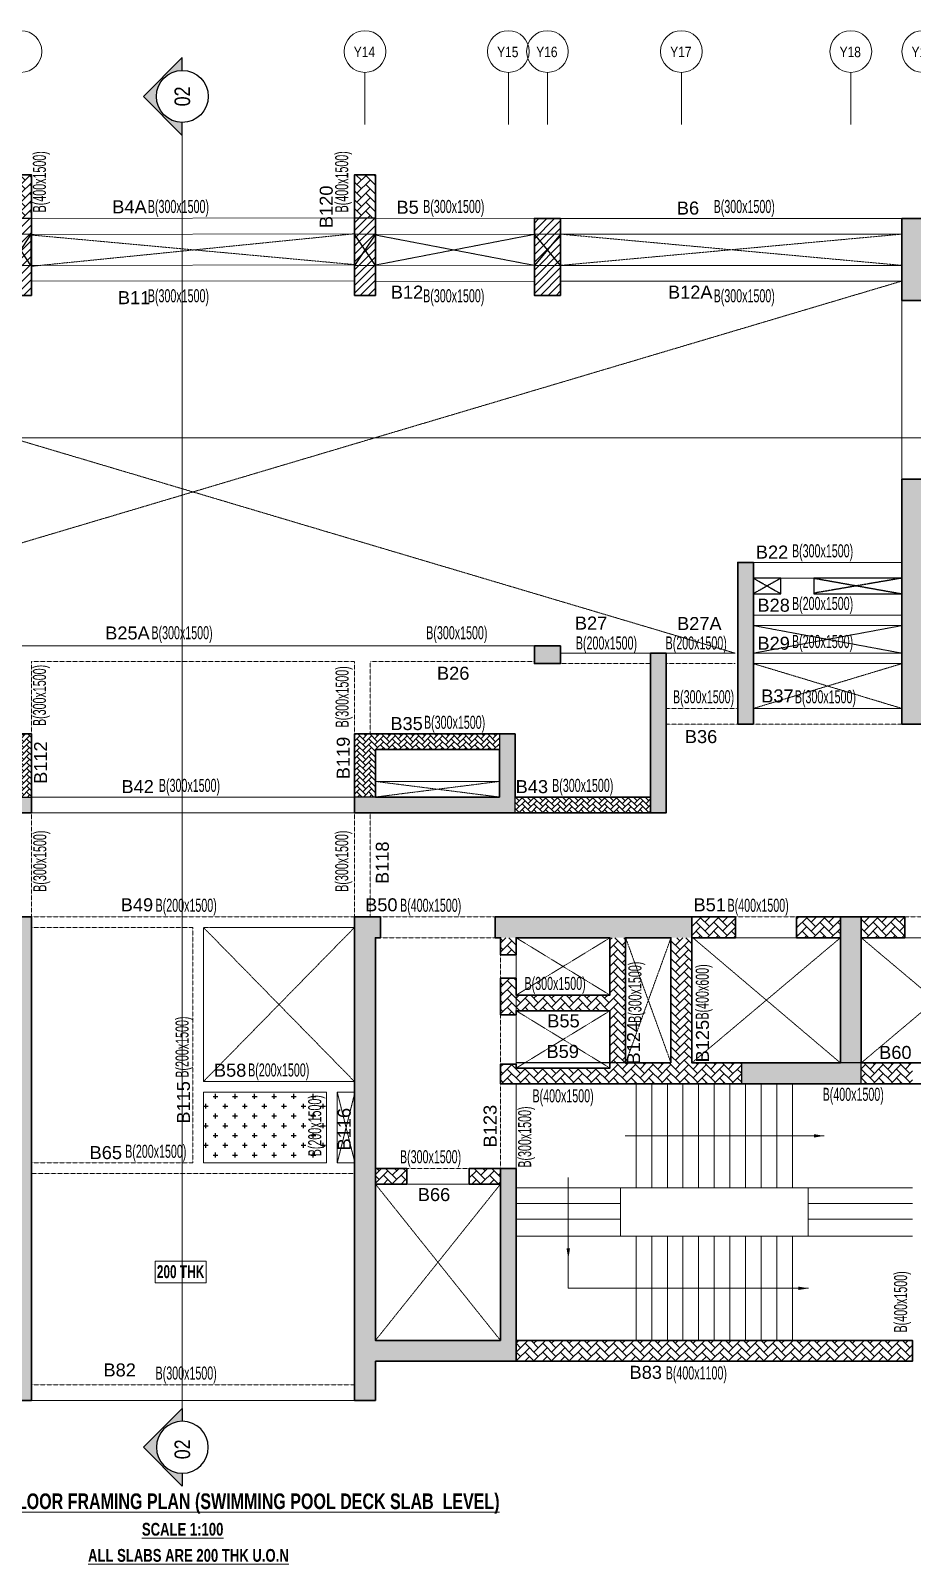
# Model space of a CAD drawing. Header units: millimetres. Extents: x 369 to 69813, y 228 to 29651.
# Drawn here: x 28383 to 45296, y 228 to 29651 of the extents above; entities that cross this region are included whole.
import ezdxf
from ezdxf.enums import TextEntityAlignment as Align

# ---------------------------------------------------------------- set-up
doc = ezdxf.new("R2010")
doc.units = ezdxf.units.MM
for name, pattern in [('ACAD_ISO04W100', [30, 24, -3, 0, -3]), ('Grid Line', [2222.5, 1270, -317.5, 317.5, -317.5]), ('HIDDEN', [0.375, 0.25, -0.125])]:
    doc.linetypes.add(name, pattern=pattern)
for name, color, linetype, lineweight in [('A-ANNO-DIMS', 8, 'Continuous', 15), ('A-ANNO-TAGS-SECT', 4, 'ACAD_ISO04W100', 25), ('A-DETL-MISC', 35, 'Continuous', 15), ('A-FLOR-IDEN', 11, 'Continuous', 9), ('A-GRIDS', 8, 'Continuous', 9), ('A-HIDD-ABVE', 8, 'HIDDEN', 20), ('G-ANNO-TEXT', 231, 'Continuous', 9), ('S-BEAM', 7, 'Continuous', 18), ('S-BEAM-IDEN', 2, 'Continuous', 9), ('S-COL HATCH', 9, 'Continuous', 0), ('S-COLS', 5, 'Continuous', 35), ('S-GRIDS', 8, 'Continuous', 9), ('S-WALL', 4, 'Continuous', 18)]:
    doc.layers.add(name, color=color, linetype=linetype, lineweight=lineweight)
for name, color, linetype in [('Beam Nos', 7, 'Continuous'), ('CUTOUT', 4, 'Continuous'), ('ENV', 6, 'Continuous'), ('SECTION LINE', 4, 'Continuous'), ('SUNK SLAB', 8, 'Continuous')]:
    doc.layers.add(name, color=color, linetype=linetype)
doc.styles.add('Arial Narrow', font='ARIALN.TTF', dxfattribs={"height": 400})
doc.styles.add('Dim.s & Anno.(Misc.)', font='ARIALN.TTF')
doc.styles.add('SC-BBS1', font='SansSerif')
doc.styles.add('Swis721 LtCn BT', font='swisscl.ttf', dxfattribs={"width": 0.9, "height": 233.355162})
doc.styles.add('Swis721 LtCn BT_2', font='swisscl.ttf', dxfattribs={"height": 244.992296})
doc.styles.add('Swis721 LtCn BT_B', font='', dxfattribs={"width": 0.9, "height": 246.918336})
doc.styles.get('Swis721 LtCn BT_B').set_extended_font_data('Swis721 LtCn BT', bold=True)
doc.dimstyles.new('A-GFC-100', dxfattribs={"dimscale": 100, "dimtxt": 1.75, "dimasz": 1.5, "dimexe": 1.5, "dimexo": 0, "dimgap": 1, "dimtad": 1, "dimdsep": 46, "dimtxsty": 'Dim.s & Anno.(Misc.)', "dimblk": 'ARCHTICK', "dimcen": 0, "dimdle": 1.5, "dimclrd": 256, "dimclre": 8, "dimclrt": 6, "dimazin": 2, "dimtfac": 1, "dimtix": 1, "dimtmove": 2, "dimatfit": 3, "dimfxl": 1, "dimtolj": 1, "dimlwd": -1, "dimlwe": 9, "dimarcsym": 0})
pattern_1 = [(45, (-31789576.34, 20738932.61), (0, 169.7056275), [360, -120]), (135, (-31789491.49, 20739017.46), (1e-14, 169.7056275), [360, -120])]
pattern_2 = [(45, (-31789576.34, 20738932.61), (0, 113.13708499), [240, -80]), (135, (-31789519.77, 20738989.18), (9e-15, 113.13708499), [240, -80])]
pattern_3 = [(45, (-31789576.35, 20548688.32), (-75.1300955, 75.1300955), [])]
pattern_4 = [(45, (-31606066.84, 20756004.4), (0, 169.7056275), [360, -120]), (135, (-31605981.99, 20756089.26), (1e-14, 169.7056275), [360, -120])]

# ---------------------------------------------------------------- blocks, each defined once
blk = doc.blocks.new('_ARCHTICK')
at = {"color": 0, "linetype": 'ByBlock', "const_width": 0.15}
blk.add_lwpolyline([(-0.5, -0.5), (0.5, 0.5)], dxfattribs=at)
blk = doc.blocks.new('*U11')
blk.add_hatch(color=256).paths.add_polyline_path([(5, 0), (7.5, 0), (0, 7.5), (-7.5, 0), (-5, 0, -0.414214), (0, 5, -0.414214)])
at = {"lineweight": 20, "ltscale": 50}
blk.add_line((-5, 0), (-397.5, 0), dxfattribs=at)
at = {"linetype": 'Continuous'}
blk.add_lwpolyline([(5, 0), (7.5, 0), (0, 7.5), (-7.5, 0), (-5, 0)], dxfattribs=at)
blk.add_circle((0, 0), 5, dxfattribs=at)
at = {"color": 7, "style": 'Dim.s & Anno.(Misc.)'}
blk.add_attdef('SECTION-LETTER', text='', height=3, dxfattribs=at).set_placement((0, 0), align=Align.MIDDLE_CENTER)
blk = doc.blocks.new('*U12')
blk.add_hatch(color=256).paths.add_polyline_path([(5, 0), (7.5, 0), (0, 7.5), (-7.5, 0), (-5, 0, -0.414214), (0, 5, -0.414214)])
at = {"lineweight": 20, "ltscale": 50}
blk.add_line((-5, 0), (-97.37, 0), dxfattribs=at)
at = {"linetype": 'Continuous'}
blk.add_lwpolyline([(5, 0), (7.5, 0), (0, 7.5), (-7.5, 0), (-5, 0)], dxfattribs=at)
blk.add_circle((0, 0), 5, dxfattribs=at)
at = {"color": 7, "style": 'Dim.s & Anno.(Misc.)'}
blk.add_attdef('SECTION-LETTER', text='', height=3, dxfattribs=at).set_placement((0, 0), align=Align.MIDDLE_CENTER)
blk = doc.blocks.new('*U10')
blk.add_hatch(color=256).paths.add_polyline_path([(5, 0), (7.5, 0), (0, 7.5), (-7.5, 0), (-5, 0, -0.414214), (0, 5, -0.414214)])
at = {"lineweight": 20, "ltscale": 50}
blk.add_line((-5, 0), (-225.54, 0), dxfattribs=at)
at = {"linetype": 'Continuous'}
blk.add_lwpolyline([(5, 0), (7.5, 0), (0, 7.5), (-7.5, 0), (-5, 0)], dxfattribs=at)
blk.add_circle((0, 0), 5, dxfattribs=at)
at = {"color": 7, "style": 'Dim.s & Anno.(Misc.)'}
blk.add_attdef('SECTION-LETTER', text='', height=3, dxfattribs=at).set_placement((0, 0), align=Align.MIDDLE_CENTER)
blk = doc.blocks.new('Grid - Type 1 Structural-6743905-11TH FLOOR LVL')
at = {"layer": 'A-GRIDS'}
blk.add_circle((0, 0), 4, dxfattribs=at)
blk = doc.blocks.new('A$Cf2260b48')
at = {"layer": 'S-GRIDS', "linetype": 'Grid Line'}
for p, q in [((22055, 18003), (22055, 19003)), ((24805, 18003), (24805, 19003)), ((25555, 18003), (25555, 19003)), ((28125, 18003), (28125, 19003)), ((31375, 18003), (31375, 19003))]:
    blk.add_line(p, q, dxfattribs=at)
at = {"layer": 'A-GRIDS', "xscale": 99.99999999999991, "yscale": 99.99999999999991, "zscale": 99.99999999999991}
for p in [(15455, 19403), (22055, 19403), (24805, 19403), (25555, 19403), (28125, 19403), (31375, 19403), (32755, 19403)]:
    blk.add_blockref('Grid - Type 1 Structural-6743905-11TH FLOOR LVL', p, dxfattribs=at)
at = {"layer": 'A-GRIDS', "lineweight": 18, "char_height": 200, "width": 513.08, "attachment_point": 1, "style": 'Arial Narrow'}
for s, insert in [('Y14', (21840, 19495)), ('Y15', (24590, 19495)), ('Y16', (25340, 19495)), ('Y17', (27910, 19495)), ('Y18', (31160, 19495)), ('Y19', (32540, 19495))]:
    blk.add_mtext(s, dxfattribs=dict(at, insert=insert))
blk = doc.blocks.new('A$Cfa8a0a46')
at = {"layer": 'CUTOUT', "color": 8, "linetype": 'HIDDEN'}
for p, q in [((34180, 3100), (34710, 2800)), ((34710, 3100), (34180, 2800)), ((35340, 3100), (37030, 2800)), ((37030, 3100), (35340, 2811))]:
    blk.add_line(p, q, dxfattribs=at)
at = {"layer": 'CUTOUT'}
for points in [[(34710, 3100), (34180, 3100), (34180, 2800), (34710, 2800)], [(37030, 3100), (35340, 3100), (35340, 2800), (37030, 2800)]]:
    blk.add_lwpolyline(points, close=True, dxfattribs=at)

msp = doc.modelspace()

# ---------------------------------------------------------------- hatches: boundary and pattern name
at = {"layer": 'S-COL HATCH'}
h = msp.add_hatch(dxfattribs=at)
h.set_pattern_fill('AR-HBONE', color=256, scale=30)
h.set_pattern_definition(pattern_1)
h.paths.add_polyline_path([(28396, 26888), (27996, 26888), (27996, 26054), (27996, 26054), (28396, 26054)])
h = msp.add_hatch(dxfattribs=at)
h.set_pattern_fill('AR-HBONE', color=256, scale=30)
h.set_pattern_definition(pattern_1)
h.paths.add_polyline_path([(34596, 26888), (34996, 26888), (34996, 26054), (34996, 26054), (34596, 26054)])
at = {"layer": 'S-COL HATCH', "transparency": 33554687}
h = msp.add_hatch(color=256, dxfattribs=at)
h.dxf.hatch_style = 1
h.paths.add_polyline_path([(45596, 26048), (45096, 26048), (45096, 24473), (45596, 24473)])
h = msp.add_hatch(color=256, dxfattribs=at)
h.dxf.hatch_style = 1
h.paths.add_polyline_path([(45096, 21048), (45596, 21048), (45596, 16348), (45096, 16348)])
h = msp.add_hatch(color=256, dxfattribs=at)
h.dxf.hatch_style = 1
h.paths.add_polyline_path([(42246, 19448), (41946, 19448), (41946, 16348), (42246, 16348)])
h = msp.add_hatch(color=256, dxfattribs=at)
h.dxf.hatch_style = 1
h.paths.add_polyline_path([(38546, 17848), (38046, 17848), (38046, 17508), (38546, 17508)])
h = msp.add_hatch(color=256, dxfattribs=at)
h.dxf.hatch_style = 1
h.paths.add_polyline_path([(40276, 17708), (40576, 17708), (40576, 14648), (40276, 14648), (40276, 14948)])
h = msp.add_hatch(color=256, dxfattribs=at)
h.dxf.hatch_style = 1
h.paths.add_polyline_path([(25316, 16158), (25616, 16158), (25616, 14948), (28396, 14948), (28396, 14648), (25316, 14648)])
at = {"layer": 'S-COL HATCH'}
h = msp.add_hatch(dxfattribs=at)
h.set_pattern_fill('AR-HBONE', color=256, scale=20)
h.set_pattern_definition(pattern_2)
h.paths.add_polyline_path([(27996, 15858), (27996, 14948), (27996, 14948), (27996, 14948), (28396, 14948), (28396, 16158), (25616, 16158), (25616, 15858), (25616, 15858)])
h = msp.add_hatch(dxfattribs=at)
h.set_pattern_fill('AR-HBONE', color=256, scale=20)
h.set_pattern_definition(pattern_2)
h.paths.add_polyline_path([(34996, 15858), (34996, 14948), (34996, 14948), (34996, 14948), (34596, 14948), (34596, 16158), (37376, 16158), (37376, 15858), (37376, 15858)])
at = {"layer": 'S-COL HATCH', "transparency": 33554687}
h = msp.add_hatch(color=256, dxfattribs=at)
h.dxf.hatch_style = 1
h.paths.add_polyline_path([(37676, 16158), (37376, 16158), (37376, 14948), (34596, 14948), (34596, 14648), (37676, 14648)])
at = {"layer": 'S-COL HATCH'}
h = msp.add_hatch(dxfattribs=at)
h.set_pattern_fill('AR-HBONE', color=256, scale=20)
h.set_pattern_definition(pattern_2)
h.paths.add_polyline_path([(37676, 14948), (37676, 14648), (40276, 14648), (40276, 14948)])
at = {"layer": 'S-COL HATCH', "transparency": 33554687}
h = msp.add_hatch(color=256, dxfattribs=at)
h.dxf.hatch_style = 1
h.paths.add_polyline_path([(25596, 7823), (25296, 7823), (25296, 4523), (25296, 4123), (27996, 4123), (27996, 3373), (28396, 3373), (28396, 4523), (28396, 4523), (28396, 12648), (27895, 12648), (27895, 12248), (27996, 12248), (27996, 4523), (27995, 4523), (25596, 4523), (25596, 4523)])
h = msp.add_hatch(color=256, dxfattribs=at)
h.dxf.hatch_style = 1
h.paths.add_polyline_path([(37396, 7823), (37696, 7823), (37696, 4523), (37696, 4123), (34996, 4123), (34996, 3373), (34596, 3373), (34596, 4523), (34596, 4523), (34596, 12648), (35096, 12648), (35096, 12248), (34996, 12248), (34996, 4523), (34996, 4523), (37395, 4523), (37396, 4523)])
h = msp.add_hatch(color=256, dxfattribs=at)
h.dxf.hatch_style = 1
h.paths.add_polyline_path([(41066, 12648), (37295, 12648), (37295, 12248), (41066, 12248)])
at = {"layer": 'S-COL HATCH'}
h = msp.add_hatch(dxfattribs=at)
h.set_pattern_fill('AR-HBONE', color=256, scale=30)
h.set_pattern_definition(pattern_4)
h.paths.add_polyline_path([(41065, 12248), (41065, 12648), (41905, 12648), (41905, 12248), (41575, 12248)])
h = msp.add_hatch(dxfattribs=at)
h.set_pattern_fill('AR-HBONE', color=256, scale=30)
h.set_pattern_definition(pattern_4)
h.paths.add_polyline_path([(43075, 12248), (43075, 12648), (43915, 12648), (43915, 12248)])
at = {"layer": 'S-COL HATCH', "transparency": 33554687}
h = msp.add_hatch(color=256, dxfattribs=at)
h.dxf.hatch_style = 1
h.paths.add_polyline_path([(44316, 12648), (43916, 12648), (43916, 9848), (44316, 9848)])
at = {"layer": 'S-COL HATCH'}
h = msp.add_hatch(dxfattribs=at)
h.set_pattern_fill('AR-HBONE', color=256, scale=30)
h.set_pattern_definition(pattern_4)
h.paths.add_polyline_path([(44315, 12248), (44315, 12648), (45155, 12648), (45155, 12248)])
h = msp.add_hatch(dxfattribs=at)
h.set_pattern_fill('AR-HBONE', color=256, scale=30)
h.set_pattern_definition(pattern_1)
h.paths.add_polyline_path([(39796, 12248), (39496, 12248), (39496, 11148), (37696, 11148), (37696, 11473), (37396, 11473), (37396, 10771), (37696, 10771), (37696, 10848), (39496, 10848), (39496, 9748), (37696, 9748), (37696, 9826), (37396, 9826), (37396, 9448), (42016, 9448), (42016, 9848), (39796, 9848)])
h = msp.add_hatch(dxfattribs=at)
h.set_pattern_fill('AR-HBONE', color=256, scale=30)
h.set_pattern_definition(pattern_1)
h.paths.add_polyline_path([(37696, 12248), (37396, 12248), (37396, 11923), (37696, 11923)])
h = msp.add_hatch(dxfattribs=at)
h.set_pattern_fill('AR-HBONE', color=256, scale=30)
h.set_pattern_definition(pattern_1)
h.paths.add_polyline_path([(41066, 9848), (40666, 9848), (40666, 12248), (41066, 12248)])
at = {"layer": 'S-COL HATCH', "transparency": 33554687}
h = msp.add_hatch(color=256, dxfattribs=at)
h.dxf.hatch_style = 1
h.paths.add_polyline_path([(44316, 9848), (42016, 9848), (42016, 9448), (44316, 9448)])
at = {"layer": 'S-COL HATCH'}
h = msp.add_hatch(dxfattribs=at)
h.set_pattern_fill('AR-HBONE', color=256, scale=30)
h.set_pattern_definition(pattern_1)
h.paths.add_polyline_path([(44316, 9848), (45296, 9848), (45296, 9448), (44316, 9448)])
h = msp.add_hatch(dxfattribs=at)
h.set_pattern_fill('AR-HBONE', color=256, scale=30)
h.set_pattern_definition([(45, (-31789576.34, 20687003.61), (0, 169.7056275), [360, -120]), (135, (-31789491.49, 20687088.46), (1e-14, 169.7056275), [360, -120])])
h.paths.add_polyline_path([(37396, 7523), (37396, 7823), (36796, 7823), (36796, 7523)])
h.paths.add_polyline_path([(35596, 7523), (35596, 7823), (34996, 7823), (34996, 7523)])
h = msp.add_hatch(dxfattribs=at)
h.set_pattern_fill('AR-HBONE', color=256, scale=30)
h.set_pattern_definition(pattern_1)
h.paths.add_polyline_path([(45296, 4523), (37696, 4523), (37696, 4123), (45296, 4123)])
at = {"layer": 'SUNK SLAB'}
h = msp.add_hatch(dxfattribs=at)
h.set_pattern_fill('ANSI31', color=8, scale=850, style=0)
h.set_pattern_definition(pattern_3)
h.paths.add_polyline_path([(27996, 26054), (28396, 26054), (28396, 24573), (27996, 24573)])
h = msp.add_hatch(dxfattribs=at)
h.set_pattern_fill('ANSI31', color=8, scale=850, style=0)
h.set_pattern_definition(pattern_3)
h.paths.add_polyline_path([(34996, 26054), (34596, 26054), (34596, 24573), (34996, 24573)])
h = msp.add_hatch(dxfattribs=at)
h.set_pattern_fill('ANSI31', color=8, scale=850, style=0)
h.set_pattern_definition(pattern_3)
h.paths.add_polyline_path([(38046, 24573), (38546, 24573), (38546, 26048), (38046, 26048)])
h = msp.add_hatch(dxfattribs=at)
h.set_pattern_fill('CROSS', color=8, scale=750, style=0)
h.set_pattern_definition([(0, (-31349242.75, 21120579.93), (187.5, 187.5), [93.75, -281.25]), (90, (-31349195.87, 21120533.05), (-187.5, 187.5), [93.75, -281.25])])
h.paths.add_polyline_path([(34056, 9288), (31696, 9288), (31696, 7928), (34056, 7928)])

# ---------------------------------------------------------------- linework, layer by layer
at = {"layer": 'A-ANNO-DIMS', "ltscale": 500, "elevation": 0}
msp.add_lwpolyline([(39486, 5523), (38696, 5523), (38696, 6088)], dxfattribs=at)
at = {"layer": 'A-DETL-MISC'}
for p, q in [((39996, 9448), (39996, 7448)), ((40296, 9448), (40296, 7448)), ((40596, 9448), (40596, 7448)), ((40896, 9448), (40896, 7448)), ((41196, 9448), (41196, 7448)), ((41496, 9448), (41496, 7448)), ((41796, 9448), (41796, 7448)), ((42096, 9448), (42096, 7448)), ((42396, 9448), (42396, 7448)), ((42696, 9448), (42696, 7448)), ((42996, 9448), (42996, 7448)), ((39996, 4523), (39996, 6523)), ((40296, 4523), (40296, 6523)), ((40596, 4523), (40596, 6523)), ((40896, 4523), (40896, 6523)), ((41196, 4523), (41196, 6523)), ((41496, 4523), (41496, 6523)), ((41796, 4523), (41796, 6523)), ((42096, 4523), (42096, 6523)), ((42396, 4523), (42396, 6523)), ((42696, 4523), (42696, 6523)), ((42996, 4523), (42996, 6523))]:
    msp.add_line(p, q, dxfattribs=at)
at = {"layer": 'A-DETL-MISC', "elevation": 0}
for points in [[(39696, 7448), (37696, 7448)], [(43296, 7448), (45296, 7448)], [(39696, 7148), (37696, 7148)], [(43296, 7148), (45296, 7148)], [(39696, 6848), (37696, 6848)], [(43296, 6848), (45296, 6848)], [(39696, 6523), (37696, 6523)], [(43296, 6523), (45296, 6523)]]:
    msp.add_lwpolyline(points, dxfattribs=at)
msp.add_lwpolyline([(39696, 7448), (39696, 6523), (43296, 6523), (43296, 7448)], close=True, dxfattribs=at)
at = {"layer": 'A-FLOR-IDEN', "color": 8, "flags": 128}
msp.add_lwpolyline([(31747, 6043), (31747, 5631), (30769, 5631), (30769, 6043)], close=True, dxfattribs=at)
at = {"layer": 'A-HIDD-ABVE', "linetype": 'HIDDEN'}
for p, q in [((28396, 25131), (34596, 25755, 0)), ((28396, 25731), (34596, 25163)), ((34996, 25154), (38046, 25743)), ((34996, 25731), (38046, 25148)), ((38546, 25748), (45096, 25148)), ((38546, 25148), (45096, 25748)), ((17895, 24848, 0), (41896, 17708)), ((45096, 24848, 0), (21096, 17708)), ((45096, 18238, 0), (42246, 17708, 0)), ((45096, 17708, 0), (42246, 18238)), ((45095, 17508, 0), (42246, 16648, 0)), ((45096, 16648, 0), (42246, 17508)), ((37376, 15248), (34996, 14948)), ((37376, 14948), (34996, 15248)), ((31695, 12448), (34596, 9488)), ((31696, 9488), (34596, 12448)), ((39496, 12248), (37696, 11148)), ((39496, 11148), (37696, 12248)), ((40666, 12248), (39796, 9848)), ((40666, 9848), (39796, 12248)), ((43916, 12248), (41066, 9848)), ((43916, 9848), (41086, 12248)), ((47166, 12248), (44316, 9848)), ((47166, 9848), (44316, 12248)), ((39496, 10848), (37696, 9748)), ((39496, 9748), (37696, 10848)), ((34264, 9288), (34604, 7928)), ((34264, 7928), (34604, 9288)), ((37396, 7523), (34996, 4523)), ((37396, 4523), (34996, 7523))]:
    msp.add_line(p, q, dxfattribs=at)
at = {"layer": 'ENV'}
for p, q in [((28387, 25148), (27995, 25748)), ((28387, 25748), (27996, 25148)), ((34996, 25148), (34593, 25748)), ((34996, 25748), (34593, 25148)), ((38546, 25148), (38046, 25748)), ((38546, 25748), (38046, 25148))]:
    msp.add_line(p, q, dxfattribs=at)
at = {"layer": 'S-BEAM'}
for p, q in [((28387, 26048, 0), (34596, 26060, 0)), ((38046, 26048), (34996, 26054)), ((45096, 26048, 0), (38546, 26048, 0)), ((28387, 25743, 0), (34596, 25755, 0)), ((38046, 25743), (34996, 25749)), ((45096, 25748, 0), (38546, 25748)), ((28387, 25148), (34596, 25160)), ((38046, 25148), (34996, 25154)), ((45096, 25148, 0), (38546, 25148, 0)), ((28387, 24843), (34596, 24855)), ((38046, 24832), (34996, 24838)), ((45096, 24848, 0), (38546, 24848)), ((45096, 21048, 0), (45095, 24537, 0)), ((45096, 19448, 0), (42246, 19448, 0)), ((44846, 19448, 0), (45096, 19448, 0)), ((45096, 19148, 0), (42246, 19148, 0)), ((45095, 18438), (42246, 18438)), ((45095, 18238), (42246, 18238)), ((24946, 17848), (38054, 17848, 0)), ((41896, 17708), (38546, 17708)), ((45095, 17708, 0), (42246, 17708, 0)), ((45095, 17508, 0), (42246, 17508)), ((45096, 16648), (42246, 16648, 0)), ((28396, 14948), (34596, 14948)), ((34596, 14948), (28396, 14948)), ((31696, 12448, 0), (31696, 9488)), ((31811, 12448), (34596, 12448)), ((37696, 9826), (37696, 12248)), ((43916, 12248), (41086, 12248)), ((47166, 12248), (44316, 12248)), ((31696, 9488), (34596, 9488)), ((37696, 9448), (37696, 7823)), ((31696, 9288), (31696, 7928)), ((31696, 9288), (34056, 9288)), ((34056, 9288), (34056, 7928)), ((34264, 9288), (34604, 9288)), ((34264, 9288), (34264, 7928)), ((34056, 7928), (31696, 7928)), ((34604, 7928), (34264, 7928)), ((36796, 7523), (35596, 7523)), ((28396, 3373), (34596, 3373))]:
    msp.add_line(p, q, dxfattribs=at)
at = {"layer": 'S-BEAM', "linetype": 'HIDDEN'}
for p, q in [((28396, 15958), (28396, 17548)), ((28396, 17548), (34587, 17548)), ((34596, 15958), (34596, 17548)), ((34896, 16158), (34896, 17548)), ((34896, 17548), (38054, 17548)), ((40284, 17508), (38554, 17508)), ((41896, 17508, 0), (40584, 17508, 0)), ((41946, 16648), (40576, 16648)), ((41946, 16348), (40576, 16348)), ((45096, 16348, 0), (42246, 16348, 0)), ((28396, 14648), (34596, 14648)), ((28396, 14648), (28396, 12648)), ((34596, 14648), (28396, 14648)), ((34596, 14648), (34596, 12648)), ((34896, 14648), (34896, 12648)), ((28396, 12648), (34596, 12648)), ((28396, 12448), (31496, 12448)), ((31496, 12448, 0), (31496, 7928)), ((31695, 12448), (31811, 12448)), ((37295, 12648), (35096, 12648)), ((43916, 12648), (41066, 12648)), ((47166, 12648), (44316, 12648)), ((37295, 12248), (35096, 12248)), ((37396, 9826), (37396, 12248)), ((37396, 9448), (37396, 7823)), ((31496, 7928), (28396, 7928)), ((34596, 7728), (28396, 7728)), ((36796, 7823), (35596, 7823)), ((28396, 3673), (34596, 3673))]:
    msp.add_line(p, q, dxfattribs=at)
at = {"layer": 'S-BEAM', "elevation": 0}
msp.add_lwpolyline([(34996, 14948), (37376, 14948), (37376, 15248), (34996, 15248)], close=True, dxfattribs=at)
at = {"layer": 'S-COL HATCH'}
msp.add_line((37376, 15858), (37376, 16158), dxfattribs=at)
at = {"layer": 'S-COLS'}
for p, q in [((40276, 14948), (40276, 14648)), ((41905, 12648), (41066, 12648)), ((41905, 12648), (41905, 12248)), ((43075, 12248), (43075, 12648)), ((45155, 12648), (43075, 12648)), ((45155, 12648), (45155, 12248)), ((41905, 12248), (41066, 12248)), ((43916, 12248), (43075, 12248)), ((45155, 12248), (44316, 12248)), ((37396, 7823), (37396, 4523)), ((37696, 7823), (37696, 4523)), ((37696, 4523), (37696, 4123))]:
    msp.add_line(p, q, dxfattribs=at)
at = {"layer": 'S-COLS', "elevation": 0}
for points in [[(27996, 26888), (28396, 26888), (28396, 24573), (27996, 24573)], [(34996, 26888), (34596, 26888), (34596, 24573), (34996, 24573)], [(38546, 24573), (38046, 24573), (38046, 26048), (38546, 26048)], [(45596, 26048), (45096, 26048), (45096, 24473), (45596, 24473)], [(45096, 21048), (45596, 21048), (45596, 16348), (45096, 16348)], [(42246, 19448), (41946, 19448), (41946, 16348), (42246, 16348)], [(22416, 17708), (22416, 14648), (28396, 14648), (28396, 16158), (25316, 16158), (25316, 14948), (22716, 14948), (22716, 17708), (22416, 17708)], [(40576, 17708), (40576, 14648), (34596, 14648), (34596, 16158), (37676, 16158), (37676, 14948), (40276, 14948), (40276, 17708), (40576, 17708)], [(38546, 17848), (38546, 17508), (38046, 17508), (38046, 17848)], [(34996, 15858), (37376, 15858), (37376, 14948), (34996, 14948)], [(40666, 9848), (39796, 9848), (39796, 12248), (40666, 12248)]]:
    msp.add_lwpolyline(points, close=True, dxfattribs=at)
for points in [[(45096, 24473), (45096, 26048), (45596, 26048), (45596, 24473)], [(45596, 21048), (45596, 16348), (45096, 16348), (45096, 21048)], [(28396, 4523), (28396, 12648), (27895, 12648), (27895, 12248), (27996, 12248), (27996, 4523), (25596, 4523)], [(34596, 4523), (34596, 12648), (35096, 12648), (35096, 12248), (34996, 12248), (34996, 4523), (37396, 4523)], [(41066, 12648), (37295, 12648), (37295, 12248), (37396, 12248), (37396, 11923), (37696, 11923), (37696, 12248), (38596, 12248), (39496, 12248), (39496, 11148), (37696, 11148), (37696, 11473), (37396, 11473), (37396, 10771), (37696, 10771), (37696, 10848), (39496, 10848), (39496, 9748), (38596, 9748), (37696, 9748), (37696, 9826), (37396, 9826), (37396, 9448), (39496, 9448), (39496, 9448), (50650, 9448)], [(43916, 12648), (43916, 9848), (41066, 9848), (41066, 12648)], [(44316, 12648), (43916, 12648)], [(47166, 12648), (47166, 9848), (44316, 9848), (44316, 12648)], [(34996, 7523), (35596, 7523), (35596, 7823), (34996, 7823)], [(37396, 7523), (36796, 7523), (36796, 7823), (37696, 7823)], [(27996, 4123), (27996, 3373), (28396, 3373), (28396, 4523)], [(34996, 4123), (34996, 3373), (34596, 3373), (34596, 4523)], [(37696, 4523), (45296, 4523), (45296, 4123), (34996, 4123)]]:
    msp.add_lwpolyline(points, dxfattribs=at)
at = {"layer": 'SECTION LINE'}
for p, q in [((27996, 26054), (28396, 26054)), ((34996, 26054), (34596, 26054)), ((28396, 14948), (28396, 14648)), ((34596, 14948), (34596, 14648)), ((39796, 9848), (37696, 9848))]:
    msp.add_line(p, q, dxfattribs=at)
at = {"layer": 'SECTION LINE', "const_width": 20, "elevation": 0}
for points in [[(27996, 25748), (28387, 25748), (28387, 25148), (27996, 25148)], [(34593, 25748), (34996, 25748), (34996, 25148), (34593, 25148)], [(38046, 25748), (38546, 25748), (38546, 25148), (38046, 25148)]]:
    msp.add_lwpolyline(points, close=True, dxfattribs=at)
at = {"layer": 'SECTION LINE', "elevation": 0}
for points in [[(25316, 16158), (25616, 16158), (25616, 14948), (28396, 14948), (28396, 14648), (25316, 14648)], [(37676, 16158), (37376, 16158), (37376, 14948), (34596, 14948), (34596, 14648), (37676, 14648)], [(44316, 9848), (42016, 9848), (42016, 9448), (44316, 9448)]]:
    msp.add_lwpolyline(points, close=True, dxfattribs=at)

# ---------------------------------------------------------------- block references
at = {"layer": 'A-ANNO-TAGS-SECT', "xscale": 99.63369610839109, "yscale": 99.63369610839109, "zscale": 99.63369610839109, "rotation": 90}
msp.add_blockref('*U12', (31292, 28390), dxfattribs=at).add_auto_attribs({'SECTION-LETTER': '02'})
at = {"layer": 'A-ANNO-TAGS-SECT'}
ref = msp.add_blockref('*U10', (31292, 2473), dxfattribs=dict(at, xscale=-99.63369610839109, yscale=99.63369610839109, zscale=99.63369610839109, rotation=90))
ref.add_attrib('SECTION-LETTER', '02', dxfattribs={"layer": '0', "color": 7, "height": 298.9, "rotation": 90, "style": 'Dim.s & Anno.(Misc.)'}).set_placement((31292, 2434), align=Align.MIDDLE_CENTER)
at = {"layer": 'A-ANNO-TAGS-SECT', "xscale": 99.63369610839109, "yscale": 99.63369610839109, "zscale": 99.63369610839109}
msp.add_blockref('*U11', (59751, 21841), dxfattribs=at).add_auto_attribs({'SECTION-LETTER': '01'})
at = {"layer": 'Beam Nos'}
msp.add_blockref('A$Cfa8a0a46', (8066, 16048), dxfattribs=at)
at = {"layer": 'S-WALL'}
msp.add_blockref('A$Cf2260b48', (12741, 9848), dxfattribs=at)

# ---------------------------------------------------------------- texts
at = {"layer": 'A-FLOR-IDEN', "color": 1, "insert": (31258, 5965), "char_height": 246.9, "width": 1155, "attachment_point": 2, "line_spacing_factor": 0.964267, "style": 'Swis721 LtCn BT_B'}
msp.add_mtext('200 THK', dxfattribs=at)
at = {"layer": 'Beam Nos', "style": 'SC-BBS1'}
for s, p in [('B120', (34252, 26272, 0)), ('B112', (28773, 15609)), ('B119', (34579, 15698, 0)), ('B118', (35328, 13688, 0)), ('B124', (40148, 10226)), ('B125', (41469, 10266)), ('B115', (31513, 9090)), ('B116', (34597, 8576)), ('B123', (37396, 8635))]:
    msp.add_text(s, height=250, rotation=90, dxfattribs=at).set_placement(p, align=Align.BOTTOM_CENTER)
for s, p in [('B4A', (30278, 26072)), ('B5', (35614, 26064)), ('B6', (40992, 26048, 0)), ('B12', (35602, 24435)), ('B12A', (41036, 24435)), ('B11', (30367, 24329)), ('B22', (42604, 19448, 0)), ('B28', (42635, 18429, 0)), ('B27', (39133, 18086, 0)), ('B27A', (41210, 18077, 0)), ('B25A', (30240, 17896, 0)), ('B29', (42635, 17699, 0)), ('B26', (36488, 17124, 0)), ('B37', (42708, 16688)), ('B35', (35594, 16158)), ('B36', (41243, 15908)), ('B42', (30435, 14948)), ('B43', (37997, 14948)), ('B49', (30421, 12681)), ('B50', (35110, 12681)), ('B51', (41409, 12681)), ('B55', (38604, 10454)), ('B59', (38589, 9867, 0)), ('B60', (44970, 9848)), ('B58', (32209, 9507, 0)), ('B65', (29824, 7927)), ('B66', (36120, 7122)), ('B82', (30090, 3757)), ('B83', (40182, 3711, 0))]:
    msp.add_text(s, height=250, dxfattribs=at).set_placement(p, align=Align.BOTTOM_CENTER)
at = {"layer": 'G-ANNO-TEXT', "color": 6, "insert": (26000, 1588), "char_height": 300, "width": 13985.28, "attachment_point": 1, "line_spacing_factor": 0.971848, "style": 'Swis721 LtCn BT_2'}
msp.add_mtext('{\\fSwis721 LtCn BT|b1|i0|c0|p34;\\LSEWRI 64TH FLOOR FRAMING PLAN (SWIMMING POOL DECK SLAB  LEVEL)}', dxfattribs=at)
at = {"layer": 'G-ANNO-TEXT', "color": 1, "char_height": 244.99, "attachment_point": 1, "line_spacing_factor": 0.971848, "style": 'Swis721 LtCn BT_2'}
for s, insert, width in [('{\\fSwis721 LtCn BT|b1|i0|c0|p34;\\LSCALE 1:100}', (30517, 1023), 1551.04), ('{\\fSwis721 LtCn BT|b1|i0|c0|p34;\\LALL SLABS ARE 200 THK U.O.N}', (29483, 522), 3728.69)]:
    msp.add_mtext(s, dxfattribs=dict(at, insert=insert, width=width))
at = {"layer": 'S-BEAM-IDEN', "style": 'Swis721 LtCn BT', "width": 0.8}
for s, rotation, p in [('B(400x1500)', 90, (28676, 26165)), ('B(400x1500)', 90, (34474, 26165)), ('B(300x1500)', 360, (30630, 26153, 0)), ('B(300x1500)', 360, (35912, 26153, 0)), ('B(300x1500)', 360, (41484, 26153, 0)), ('B(300x1500)', 360, (30630, 24440, 0)), ('B(300x1500)', 360, (35912, 24440, 0)), ('B(300x1500)', 360, (41484, 24440, 0)), ('B(300x1500)', 90, (28676, 16311)), ('B(300x1500)', 90, (34482, 16284)), ('B(300x1500)', 360, (35928, 16257, 0)), ('B(300x1500)', 360, (38386, 15047, 0)), ('B(300x1500)', 90, (28683, 13131)), ('B(300x1500)', 90, (34475, 13131)), ('B(200x1500)', 360, (30779, 12747)), ('B(300x1500)', 90, (40099, 10616, 0)), ('B(400x600)', 90, (41390, 10679, 0)), ('B(200x1500)', 90, (31412, 9564)), ('B(200x1500)', 360, (32554, 9587)), ('B(200x1500)', 90, (33957, 8056)), ('B(400x1500)', 360, (38009, 9091)), ('B(400x1500)', 360, (43575, 9120)), ('B(300x1500)', 90, (37984, 7838)), ('B(200x1500)', 360, (30196, 8027)), ('B(400x1500)', 90, (45195, 4676)), ('B(300x1500)', 360, (30779, 3772)), ('B(400x1100)', 360, (40565, 3775, 0))]:
    msp.add_text(s, height=250, rotation=rotation, dxfattribs=at).set_placement(p)
for s, p in [('B(300x1500)', (42987, 19547)), ('B(200x1500)', (42987, 18537, 0)), ('B(300x1500)', (30699, 17976)), ('B(300x1500)', (35971, 17976)), ('B(200x1500)', (38841, 17779)), ('B(200x1500)', (40563, 17779)), ('B(200x1500)', (42987, 17807, 0)), ('B(300x1500)', (40704, 16747)), ('B(300x1500)', (43041, 16747)), ('B(300x1500)', (30842, 15047)), ('B(400x1500)', (35469, 12747)), ('B(400x1500)', (41751, 12747)), ('B(300x1500)', (37856, 11247, 0)), ('B(300x1500)', (35467, 7922))]:
    msp.add_text(s, height=250, dxfattribs=at).set_placement(p)

# ---------------------------------------------------------------- leaders
at = {"layer": 'A-ANNO-DIMS', "ltscale": 500}
for points in [[(43607, 8448), (39786, 8448)], [(38696, 6088), (38695, 7649)], [(43307, 5523), (39486, 5523)]]:
    msp.add_leader(points, dimstyle='A-GFC-100', override={"dimasz": 2, "dimtad": 0, "dimfxl": 0.18, "dimarcsym": 1}, dxfattribs=at)

doc.saveas('drawing.dxf')
